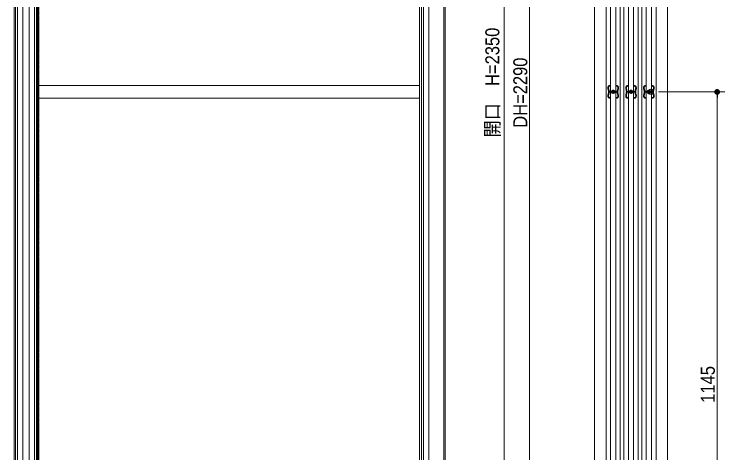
# Model space of a CAD drawing. Units: millimetres, scale not verified. Extents: x -4547 to 4547, y -2305 to 2305.
# Drawn here: x -1576 to -181, y -1238 to -377 of the extents above; entities that cross this region are included whole.
import ezdxf
from ezdxf.enums import TextEntityAlignment as Align

# ---------------------------------------------------------------- set-up
doc = ezdxf.new("R2010")
doc.units = ezdxf.units.MM
doc.header["$LTSCALE"] = 20
doc.header["$PDMODE"] = 32
doc.header["$PDSIZE"] = 10
doc.linetypes.add('USER1', pattern=[10.5, 8, -0.5, 0.5, -0.5, 0.5, -0.5])
for name, color, linetype, lineweight in [('0-1_3一般', 7, 'Continuous', 15), ('0-2_2寸法-1', 7, 'Continuous', 15), ('0-3_0', 7, 'Continuous', 25)]:
    doc.layers.add(name, color=color, linetype=linetype, lineweight=lineweight)
doc.layers.add('0-4_Defpoints', color=7, linetype='Continuous')
doc.styles.add('ＭＳ Ｐゴシック', font='')
doc.styles.get('ＭＳ Ｐゴシック').set_extended_font_data('MS PGothic')

# ---------------------------------------------------------------- blocks, each defined once
blk = doc.blocks.new('グループ-6')
at = {"layer": '0-1_3一般', "linetype": 'USER1'}
for p, q in [((18655.5, -9910), (18649.5, -9910)), ((18650.1, -9940), (18699.5, -9940)), ((18655.5, -9916), (18655.5, -9910)), ((18699.5, -9916), (18655.5, -9916)), ((18703.5, -9936), (18703.5, -9920)), ((18907.5, -9920), (18907.5, -9936)), ((18955.5, -9916), (18911.5, -9916)), ((18911.5, -9940), (18961, -9940)), ((18955.5, -9910), (18955.5, -9916)), ((18961.5, -9910), (18955.5, -9910)), ((19355.5, -9910), (19349.5, -9910)), ((19350.1, -9940), (19399.5, -9940)), ((19355.5, -9916), (19355.5, -9910)), ((19399.5, -9916), (19355.5, -9916)), ((19403.5, -9936), (19403.5, -9920)), ((19607.5, -9920), (19607.5, -9936)), ((19655.5, -9916), (19611.5, -9916)), ((19611.5, -9940), (19661, -9940)), ((19655.5, -9910), (19655.5, -9916)), ((19661.5, -9910), (19655.5, -9910)), ((20050.1, -9940), (20099.5, -9940)), ((20103.5, -9936), (20103.5, -9920)), ((20307.5, -9920), (20307.5, -9936)), ((20311.5, -9940), (20361, -9940)), ((18732.7, -10145), (18647, -10145)), ((18647, -10175), (18732.7, -10175)), ((18879.2, -10160), (18731.8, -10160)), ((18805.5, -10086.3), (18805.5, -10233.7)), ((18964.1, -10145), (18878.4, -10145)), ((18878.4, -10175), (18964.1, -10175)), ((19432.7, -10145), (19347, -10145)), ((19347, -10175), (19432.7, -10175)), ((19579.2, -10160), (19431.8, -10160)), ((19505.5, -10086.3), (19505.5, -10233.7)), ((19664.1, -10145), (19578.4, -10145)), ((19578.4, -10175), (19664.1, -10175)), ((20132.7, -10145), (20047, -10145)), ((20047, -10175), (20132.7, -10175)), ((20279.2, -10160), (20131.8, -10160)), ((20205.5, -10086.3), (20205.5, -10233.7)), ((20364.1, -10145), (20278.4, -10145)), ((20278.4, -10175), (20364.1, -10175)), ((18649.5, -10410), (18655.5, -10410)), ((18699.5, -10380), (18650.1, -10380)), ((18655.5, -10404), (18699.5, -10404)), ((18655.5, -10410), (18655.5, -10404)), ((18703.5, -10400), (18703.5, -10384)), ((18907.5, -10384), (18907.5, -10400)), ((18961, -10380), (18911.5, -10380)), ((18911.5, -10404), (18955.5, -10404)), ((18955.5, -10404), (18955.5, -10410)), ((18955.5, -10410), (18961.5, -10410)), ((19349.5, -10410), (19355.5, -10410)), ((19399.5, -10380), (19350.1, -10380)), ((19355.5, -10404), (19399.5, -10404)), ((19355.5, -10410), (19355.5, -10404)), ((19403.5, -10400), (19403.5, -10384)), ((19607.5, -10384), (19607.5, -10400)), ((19661, -10380), (19611.5, -10380)), ((19611.5, -10404), (19655.5, -10404)), ((19655.5, -10404), (19655.5, -10410)), ((19655.5, -10410), (19661.5, -10410)), ((20099.5, -10380), (20050.1, -10380)), ((20103.5, -10400), (20103.5, -10384)), ((20307.5, -10384), (20307.5, -10400)), ((20361, -10380), (20311.5, -10380))]:
    blk.add_line(p, q, dxfattribs=at)
for points in [[(20099.5, -9916), (20055.5, -9916), (20055.5, -9910), (20049.5, -9910)], [(20361.5, -9910), (20355.5, -9910), (20355.5, -9916), (20311.5, -9916)], [(20049.5, -10410), (20055.5, -10410), (20055.5, -10404), (20099.5, -10404)], [(20311.5, -10404), (20355.5, -10404), (20355.5, -10410), (20361.5, -10410)]]:
    blk.add_lwpolyline(points, dxfattribs=at)
for centre, radius, start, end in [((18715.5, -10010.2), 120, 123.36701, 203.55646), ((18715.5, -10010.2), 96, 132.99142, 197.81794), ((18323.3, -10160), 324, 2.65353, 21.81556), ((18699.5, -9920), 4, 0, 90), ((18699.5, -9936), 4, 270, 0), ((18911.5, -9920), 4, 90, 180), ((18911.5, -9936), 4, 180, 270), ((18895.5, -10010.2), 96, 342.18206, 47.00858), ((18895.5, -10010.2), 120, 336.44354, 56.63299), ((19287.7, -10160), 324, 158.18444, 177.34647), ((19415.5, -10010.2), 120, 123.36701, 203.55646), ((19415.5, -10010.2), 96, 132.99142, 197.81794), ((19023.3, -10160), 324, 2.65353, 21.81556), ((19399.5, -9920), 4, 0, 90), ((19399.5, -9936), 4, 270, 0), ((19611.5, -9920), 4, 90, 180), ((19611.5, -9936), 4, 180, 270), ((19595.5, -10010.2), 96, 342.18206, 47.00858), ((19595.5, -10010.2), 120, 336.44354, 56.63299), ((19987.7, -10160), 324, 158.18444, 177.34647), ((20115.5, -10010.2), 120, 123.36701, 203.55646), ((20115.5, -10010.2), 96, 132.99142, 197.81794), ((19723.3, -10160), 324, 2.65353, 21.81556), ((20099.5, -9920), 4, 0, 90), ((20099.5, -9936), 4, 270, 0), ((20311.5, -9920), 4, 90, 180), ((20311.5, -9936), 4, 180, 270), ((20295.5, -10010.2), 96, 342.18206, 47.00858), ((20295.5, -10010.2), 120, 336.44354, 56.63299), ((20687.7, -10160), 324, 158.18444, 177.34647), ((18715.5, -10309.7), 120, 156.44354, 236.63299), ((18323.3, -10160), 300, 340.15929, 19.84071), ((18715.5, -10309.7), 96, 156.01368, 227.00858), ((18323.3, -10160), 324, 340.0113, 357.34647), ((18732.7, -10135), 10, 270, 341.05409), ((18732.7, -10185), 10, 18.94591, 90), ((18805.5, -10160), 67, 18.94591, 161.05409), ((18805.5, -10160), 67, 198.94591, 223.96703), ((18767.7, -10196.4), 14.5, 223.96703, 43.96703), ((18805.5, -10160), 38, 316.03297, 223.96703), ((18843.3, -10196.4), 14.5, 136.03297, 316.03297), ((18805.5, -10160), 67, 316.03297, 341.05409), ((18878.4, -10135), 10, 198.94591, 270), ((18878.4, -10185), 10, 90, 161.05409), ((18895.5, -10309.7), 96, 312.99142, 23.98632), ((18895.5, -10309.7), 120, 303.36701, 23.55646), ((19287.7, -10160), 324, 182.65353, 199.9887), ((19287.7, -10160), 300, 160.15929, 199.84071), ((19415.5, -10309.7), 120, 156.44354, 236.63299), ((19023.3, -10160), 300, 340.15929, 19.84071), ((19415.5, -10309.7), 96, 156.01368, 227.00858), ((19023.3, -10160), 324, 340.0113, 357.34647), ((19432.7, -10135), 10, 270, 341.05409), ((19432.7, -10185), 10, 18.94591, 90), ((19505.5, -10160), 67, 18.94591, 161.05409), ((19505.5, -10160), 67, 198.94591, 223.96703), ((19467.7, -10196.4), 14.5, 223.96703, 43.96703), ((19505.5, -10160), 38, 316.03297, 223.96703), ((19543.3, -10196.4), 14.5, 136.03297, 316.03297), ((19505.5, -10160), 67, 316.03297, 341.05409), ((19578.4, -10135), 10, 198.94591, 270), ((19578.4, -10185), 10, 90, 161.05409), ((19595.5, -10309.7), 96, 312.99142, 23.98632), ((19595.5, -10309.7), 120, 303.36701, 23.55646), ((19987.7, -10160), 324, 182.65353, 199.9887), ((19987.7, -10160), 300, 160.15929, 199.84071), ((20115.5, -10309.7), 120, 156.44354, 236.63299), ((19723.3, -10160), 300, 340.15929, 19.84071), ((20115.5, -10309.7), 96, 156.01368, 227.00858), ((19723.3, -10160), 324, 340.0113, 357.34647), ((20132.7, -10135), 10, 270, 341.05409), ((20132.7, -10185), 10, 18.94591, 90), ((20205.5, -10160), 67, 18.94591, 161.05409), ((20205.5, -10160), 67, 198.94591, 223.96703), ((20167.7, -10196.4), 14.5, 223.96703, 43.96703), ((20205.5, -10160), 38, 316.03297, 223.96703), ((20243.3, -10196.4), 14.5, 136.03297, 316.03297), ((20205.5, -10160), 67, 316.03297, 341.05409), ((20278.4, -10135), 10, 198.94591, 270), ((20278.4, -10185), 10, 90, 161.05409), ((20295.5, -10309.7), 96, 312.99142, 23.98632), ((20295.5, -10309.7), 120, 303.36701, 23.55646), ((20687.7, -10160), 324, 182.65353, 199.9887), ((20687.7, -10160), 300, 160.15929, 199.84071), ((18699.5, -10384), 4, 0, 90), ((18699.5, -10400), 4, 270, 0), ((18911.5, -10384), 4, 90, 180), ((18911.5, -10400), 4, 180, 270), ((19399.5, -10384), 4, 0, 90), ((19399.5, -10400), 4, 270, 0), ((19611.5, -10384), 4, 90, 180), ((19611.5, -10400), 4, 180, 270), ((20099.5, -10384), 4, 0, 90), ((20099.5, -10400), 4, 270, 0), ((20311.5, -10384), 4, 90, 180), ((20311.5, -10400), 4, 180, 270)]:
    blk.add_arc(centre, radius, start, end, dxfattribs=at)
blk = doc.blocks.new('グループ-8')
at = {"layer": '0-1_3一般'}
for p, q in [((-4656.5, -33060), (-4656.5, 12740)), ((-4574.5, -33060), (-4574.5, 12740)), ((-4372.5, -33060), (-4372.5, 12740)), ((-3784.5, 12740), (-3784.5, -31780))]:
    blk.add_line(p, q, dxfattribs=at)
at = {"layer": '0-1_3一般', "linetype": 'USER1'}
blk.add_line((-3734.5, 12740), (-3734.5, -33060), dxfattribs=at)
blk = doc.blocks.new('グループ-25')
at = {"layer": '0-1_3一般'}
for p, q in [((18525.5, -33060), (18525.5, 12740)), ((18905.5, 12740), (18905.5, -33060)), ((19085.5, 12740), (19085.5, -33060)), ((19225.5, -33060), (19225.5, 12740)), ((19605.5, 12740), (19605.5, -33060)), ((20105.5, -33060), (20105.5, 12740)), ((20305.5, 12740), (20305.5, -33060))]:
    blk.add_line(p, q, dxfattribs=at)
for points in [[(18705.5, -33060), (18705.5, 12740), (18905.5, 12740), (19085.5, 12740)], [(19405.5, -33060), (19405.5, 12740), (19605.5, 12740), (19785.5, 12740), (19785.5, -33060)], [(19925.5, -33060), (19925.5, 12740), (20105.5, 12740), (20305.5, 12740), (20485.5, 12740), (20485.5, -33060)]]:
    blk.add_lwpolyline(points, dxfattribs=at)
blk = doc.blocks.new('グループ-26')
at = {"layer": '0-1_3一般'}
for p, q in [((-4116.4, 12740), (-4116.4, -33060)), ((-3914.5, 12740), (-3914.5, -33060)), ((-3832.5, 12740), (-3832.5, -33060)), ((11283.5, -33060), (11283.5, 12740)), ((11365.5, -33060), (11365.5, 12740)), ((11567.5, -33060), (11567.5, 12740)), ((12155.5, 12740), (12155.5, -31780)), ((-3754.5, 11440), (-3754.5, -9910)), ((-3754.5, -9910), (-3754.5, -31760)), ((11205.5, -31760), (11205.5, -9910)), ((-3754.5, -10410), (11205.5, -10410))]:
    blk.add_line(p, q, dxfattribs=at)
for points in [[(-4704.5, -31780), (-4704.5, 12740), (11235.5, 12740)], [(-3754.5, -9910), (11205.5, -9910), (11205.5, 11440)]]:
    blk.add_lwpolyline(points, dxfattribs=at)
at = {"layer": '0-1_3一般', "linetype": 'USER1'}
blk.add_lwpolyline([(12155.5, 12740), (12205.5, 12740), (12205.5, -33060), (12155.5, -33060)], dxfattribs=at)
blk = doc.blocks.new('グループ-35')
at = {"layer": '0-1_3一般'}
for p, q in [((18075.5, -33290), (18075.5, 14770)), ((20935.5, 14770), (20935.5, -33290)), ((12205.5, -33290), (12205.5, 13710))]:
    blk.add_line(p, q, dxfattribs=at)
blk = doc.blocks.new('グループ-40')
at = {"layer": '0-1_3一般'}
for name in ['グループ-35', 'グループ-26', 'グループ-8', 'グループ-25', 'グループ-6']:
    blk.add_blockref(name, (0, 0), dxfattribs=at)
blk = doc.blocks.new('_Dot')
at = {"layer": '0-3_0'}
blk.add_line((-10, 0), (-20, 0), dxfattribs=at)
for points in [[(0, 0), (-10, 0), (-9.92, 1.25)], [(0, 0), (-9.92, -1.25), (-10, 0)], [(0, 0), (-9.92, 1.25), (-9.69, 2.49)], [(0, 0), (-9.69, -2.49), (-9.92, -1.25)], [(0, 0), (-9.69, 2.49), (-9.3, 3.68)], [(0, 0), (-9.3, -3.68), (-9.69, -2.49)], [(0, 0), (-9.3, 3.68), (-8.76, 4.82)], [(0, 0), (-8.76, -4.82), (-9.3, -3.68)], [(0, 0), (-8.76, 4.82), (-8.09, 5.88)], [(0, 0), (-8.09, -5.88), (-8.76, -4.82)], [(0, 0), (-8.09, 5.88), (-7.29, 6.85)], [(0, 0), (-7.29, -6.85), (-8.09, -5.88)], [(0, 0), (-7.29, 6.85), (-6.37, 7.71)], [(0, 0), (-6.37, -7.71), (-7.29, -6.85)], [(0, 0), (-6.37, 7.71), (-5.36, 8.44)], [(0, 0), (-5.36, -8.44), (-6.37, -7.71)], [(0, 0), (-5.36, 8.44), (-4.26, 9.05)], [(0, 0), (-4.26, -9.05), (-5.36, -8.44)], [(0, 0), (-4.26, 9.05), (-3.09, 9.51)], [(0, 0), (-3.09, -9.51), (-4.26, -9.05)], [(0, 0), (-3.09, 9.51), (-1.87, 9.82)], [(0, 0), (-1.87, -9.82), (-3.09, -9.51)], [(0, 0), (-1.87, 9.82), (-0.63, 9.98)], [(0, 0), (-0.63, -9.98), (-1.87, -9.82)], [(0, 0), (-0.63, 9.98), (0.63, 9.98)], [(0, 0), (0.63, -9.98), (-0.63, -9.98)], [(0, 0), (0.63, 9.98), (1.87, 9.82)], [(0, 0), (1.87, 9.82), (3.09, 9.51)], [(0, 0), (3.09, 9.51), (4.26, 9.05)], [(0, 0), (4.26, 9.05), (5.36, 8.44)], [(0, 0), (5.36, 8.44), (6.37, 7.71)], [(0, 0), (6.37, 7.71), (7.29, 6.85)], [(0, 0), (7.29, 6.85), (8.09, 5.88)], [(0, 0), (8.09, 5.88), (8.76, 4.82)], [(0, 0), (8.76, 4.82), (9.3, 3.68)], [(0, 0), (9.3, 3.68), (9.69, 2.49)], [(0, 0), (9.69, 2.49), (9.92, 1.25)], [(0, 0), (9.92, 1.25), (10, 0)], [(0, 0), (1.87, -9.82), (0.63, -9.98)], [(0, 0), (3.09, -9.51), (1.87, -9.82)], [(0, 0), (4.26, -9.05), (3.09, -9.51)], [(0, 0), (5.36, -8.44), (4.26, -9.05)], [(0, 0), (6.37, -7.71), (5.36, -8.44)], [(0, 0), (7.29, -6.85), (6.37, -7.71)], [(0, 0), (8.09, -5.88), (7.29, -6.85)], [(0, 0), (8.76, -4.82), (8.09, -5.88)], [(0, 0), (9.3, -3.68), (8.76, -4.82)], [(0, 0), (9.69, -2.49), (9.3, -3.68)], [(0, 0), (9.92, -1.25), (9.69, -2.49)], [(0, 0), (10, 0), (9.92, -1.25)]]:
    blk.add_solid(points, dxfattribs=at)

msp = doc.modelspace()

# ---------------------------------------------------------------- linework, layer by layer
at = {"layer": '0-2_2寸法-1'}
for p, q in [((-614.35, 652.86), (-614.35, -1674.63)), ((-564.35, -1663.13), (-564.35, 604.36)), ((-311.66, -529.39), (-181.35, -529.39)), ((-196.35, -540.64), (-196.35, -1663.13))]:
    msp.add_line(p, q, dxfattribs=at)
at = {"layer": '0-4_Defpoints'}
msp.add_point((-326.66, -529.39), dxfattribs=at)

# ---------------------------------------------------------------- block references
at = {"layer": '0-1_3一般', "xscale": 0.05, "yscale": 0.05}
msp.add_blockref('グループ-40', (-1340.62, -21.39), dxfattribs=at)
at = {"layer": '0-2_2寸法-1', "xscale": 0.5627563, "yscale": 0.5627563, "rotation": 90}
msp.add_blockref('_Dot', (-196.35, -529.39), dxfattribs=at)

# ---------------------------------------------------------------- texts
at = {"layer": '0-2_2寸法-1', "style": 'ＭＳ Ｐゴシック', "width": 0.9}
for s, height, p in [('開口\u3000H=2350', 27.51, (-615.53, -619.03)), ('DH=2290', 27.51, (-560.63, -599.85)), ('1145', 27.57, (-192.63, -1139.78))]:
    msp.add_text(s, height=height, rotation=90, dxfattribs=at).set_placement(p, align=Align.BOTTOM_LEFT)

doc.saveas('drawing.dxf')
